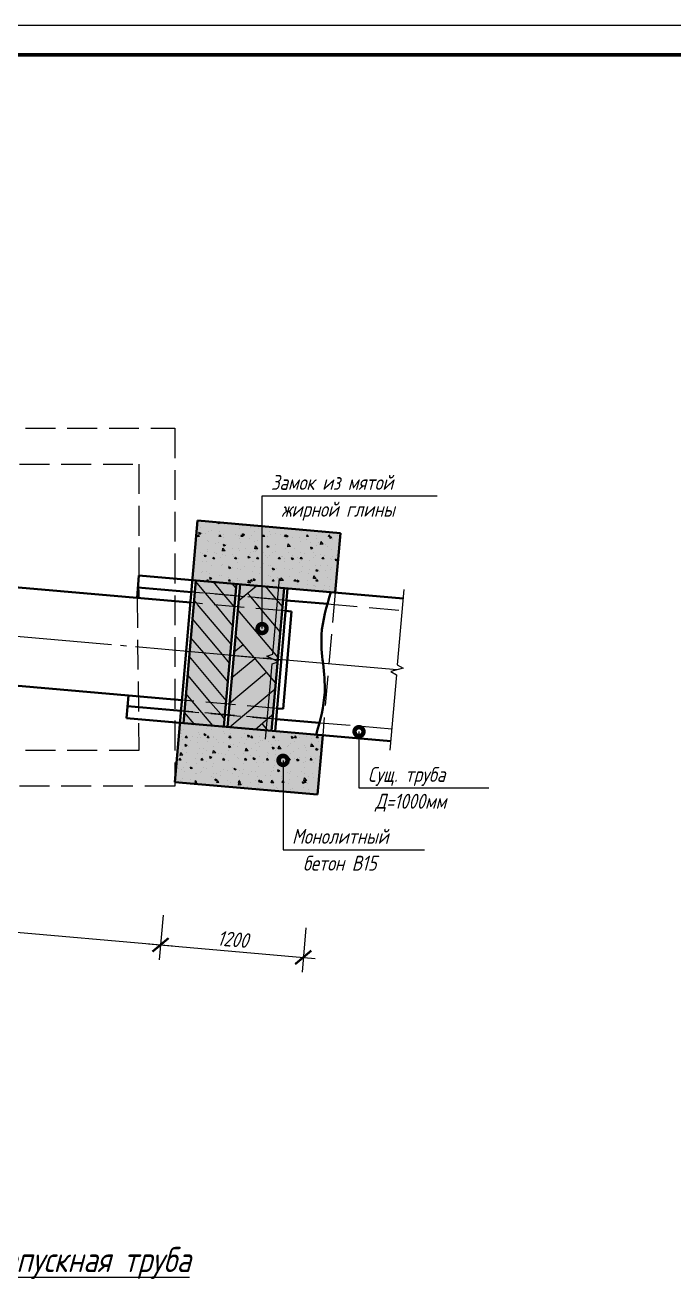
# Model space of a CAD drawing. Header units: millimetres. Extents: x 212190 to 241890, y -129581 to -108581.
# Drawn here: x 218867 to 224301, y -119089 to -108581 of the extents above; entities that cross this region are included whole.
import ezdxf

# ---------------------------------------------------------------- set-up
doc = ezdxf.new("R2010")
doc.units = ezdxf.units.MM
doc.linetypes.add('GOST2.303 4', pattern=[7, 5, -2, 0])
doc.linetypes.add('GOST2.303 5', pattern=[24, 20, -1.5, 1, -1.5])
doc.layers.get('0').update_dxf_attribs({"lineweight": 40})
for name, color, linetype in [('Заливка', 5, 'Continuous'), ('Линии', 7, 'Continuous'), ('Надписи', 7, 'Continuous'), ('Штриховка', 7, 'Continuous')]:
    doc.layers.add(name, color=color, linetype=linetype)
doc.styles.add('GOST 2.304', font='CS_Gost2304.shx', dxfattribs={"oblique": 15})

# ---------------------------------------------------------------- blocks, each defined once
blk = doc.blocks.new('_ArchTick')
at = {"color": 0, "linetype": 'ByBlock', "const_width": 0.15}
blk.add_lwpolyline([(-0.5, -0.5), (0.5, 0.5)], dxfattribs=at)

msp = doc.modelspace()

# ---------------------------------------------------------------- hatches: boundary and pattern name
at = {"layer": 'Заливка', "ltscale": 50}
h = msp.add_hatch(color=254, dxfattribs=at)
h.paths.add_polyline_path([(220312, -112734), (221507, -112839), (221464, -113337), (220268, -113232)])
h.paths.add_polyline_path([(220164, -114428), (221359, -114532), (221316, -115030), (220120, -114926)])
h = msp.add_hatch(color=26, dxfattribs=at)
h.paths.add_polyline_path([(220298, -113235), (220637, -113264), (220628, -113364), (220290, -113334)])
h.paths.add_polyline_path([(220290, -113334), (220628, -113364), (220620, -113454), (220282, -113424)])
h.paths.add_polyline_path([(220282, -113424), (220620, -113454), (220620, -113463), (220281, -113433)])
h.paths.add_polyline_path([(220281, -113433), (220620, -113463), (220585, -113862), (220246, -113833)])
h.paths.add_polyline_path([(220246, -113833), (220585, -113862), (220550, -114262), (220211, -114232)])
h.paths.add_polyline_path([(220211, -114232), (220550, -114262), (220549, -114271), (220210, -114241)])
h.paths.add_polyline_path([(220210, -114241), (220549, -114271), (220541, -114360), (220202, -114331)])
h.paths.add_polyline_path([(220202, -114331), (220541, -114360), (220532, -114460), (220194, -114430)])
at = {"layer": 'Линии', "ltscale": 50}
h = msp.add_hatch(color=41, dxfattribs=at)
h.paths.add_polyline_path([(221036, -113299), (220667, -113267), (220658, -113367), (221027, -113399)])
h.paths.add_polyline_path([(221027, -113399), (220658, -113367), (220650, -113456), (221019, -113489)])
h.paths.add_polyline_path([(221019, -113489), (220650, -113456), (220650, -113465), (221018, -113498)])
h.paths.add_polyline_path([(221018, -113498), (220650, -113465), (220615, -113865), (220983, -113897)])
h.paths.add_polyline_path([(220983, -113897), (220615, -113865), (220580, -114264), (220948, -114296)])
h.paths.add_polyline_path([(220948, -114296), (220580, -114264), (220579, -114273), (220947, -114305)])
h.paths.add_polyline_path([(220947, -114305), (220579, -114273), (220571, -114363), (220940, -114395)])
h.paths.add_polyline_path([(220940, -114395), (220571, -114363), (220562, -114462), (220931, -114495)])

# ---------------------------------------------------------------- linework, layer by layer
at = {"ltscale": 50}
for p, q in [((220312, -112734), (220120, -114926)), ((221507, -112839), (220312, -112734)), ((217060, -113142), (220252, -113421)), ((219804, -113382), (219820, -113193)), ((219808, -113259), (219808, -113259)), ((219820, -113193), (219820, -113193)), ((219820, -113193), (219820, -113193)), ((219820, -113193), (222033, -113387)), ((219820, -113260), (219820, -113260)), ((219870, -113197), (219870, -113197)), ((219812, -113293), (220260, -113332)), ((221057, -113402), (221399, -113431)), ((221099, -113496), (221049, -113491)), ((216989, -113959), (220180, -114238)), ((219716, -114388), (219732, -114199)), ((220173, -114328), (219724, -114289)), ((221027, -114312), (220977, -114308)), ((219716, -114388), (219716, -114388)), ((219716, -114388), (219716, -114388)), ((219716, -114388), (221929, -114582)), ((219765, -114393), (219765, -114393)), ((221331, -114429), (220970, -114398))]:
    msp.add_line(p, q, dxfattribs=at)
for p, q in [((221507, -112839), (220312, -112734)), ((221507, -112839), (221464, -113337)), ((221359, -114532), (221316, -115030)), ((221316, -115030), (220120, -114926))]:
    msp.add_line(p, q)
at = {"ltscale": 40}
for p, q in [((220298, -113235), (220194, -114430)), ((220637, -113264), (220532, -114460)), ((220667, -113267), (220562, -114462)), ((221036, -113299), (220931, -114495)), ((221065, -113302), (220961, -114497)), ((221099, -113496), (221027, -114312))]:
    msp.add_line(p, q, dxfattribs=at)
at = {"lineweight": 25, "ltscale": 50}
for p, q in [((216710, -116001), (220101, -116298)), ((220023, -116040), (219990, -116414)), ((220023, -116040), (219990, -116414)), ((221218, -116145), (221186, -116518)), ((219901, -116281), (221296, -116403))]:
    msp.add_line(p, q, dxfattribs=at)
at = {"ltscale": 50}
msp.add_spline([(221428, -113334), (221349, -113691), (221376, -114172), (221304, -114528)], degree=3, dxfattribs=at)
at = {"layer": 'Линии', "linetype": 'GOST2.303 4', "ltscale": 50}
for p, q in [((217120, -111960), (220120, -111960)), ((220120, -111960), (220120, -114960)), ((217420, -112260), (219820, -112260)), ((219820, -112260), (219820, -113384)), ((220220, -113228), (219820, -113193)), ((220219, -113228), (220120, -113219)), ((220220, -113228), (220991, -113295)), ((220982, -113395), (219812, -113292)), ((221057, -113402), (220260, -113332)), ((221464, -113337), (221359, -114532)), ((219804, -113382), (219820, -114660)), ((221049, -113491), (220252, -113421)), ((221399, -113431), (222024, -113486)), ((219724, -114288), (220895, -114391)), ((220977, -114308), (220180, -114238)), ((219716, -114388), (220116, -114423)), ((219716, -114388), (219820, -114397)), ((220116, -114423), (220887, -114491)), ((220970, -114398), (220173, -114328)), ((221937, -114482), (221331, -114429)), ((219820, -114660), (217420, -114660)), ((220120, -114960), (217120, -114960))]:
    msp.add_line(p, q, dxfattribs=at)
at = {"layer": 'Линии', "ltscale": 50}
for p, q in [((220942, -113852), (220998, -113220)), ((222040, -113312), (221984, -113943)), ((220615, -113865), (221013, -113900)), ((220891, -113870), (220942, -113852)), ((220987, -113916), (220891, -113870)), ((220880, -114565), (220935, -113934)), ((220935, -113934), (220987, -113916)), ((222032, -113970), (221929, -113999)), ((221929, -113999), (221977, -114025)), ((221984, -113943), (222032, -113970)), ((221977, -114025), (221922, -114657))]:
    msp.add_line(p, q, dxfattribs=at)
at = {"layer": 'Линии', "linetype": 'Continuous', "ltscale": 50}
for p, q in [((220655, -113405), (220696, -113370)), ((220696, -113370), (220805, -113279)), ((220759, -113375), (220730, -113342)), ((220840, -113473), (220759, -113375)), ((220973, -113394), (220882, -113286)), ((220985, -113882), (220648, -113481)), ((220849, -113483), (220840, -113473)), ((221003, -113667), (220849, -113483)), ((221022, -113452), (220973, -113394)), ((220617, -113834), (220693, -113771)), ((220784, -113880), (220629, -113696)), ((220599, -114049), (220791, -113888)), ((220966, -114096), (220784, -113880)), ((220580, -114264), (220889, -114004)), ((220794, -114283), (220962, -114142)), ((220687, -114373), (220784, -114291)), ((220784, -114291), (220794, -114283)), ((220578, -114464), (220687, -114373)), ((220793, -114483), (220901, -114392)), ((220901, -114392), (220943, -114357)), ((220900, -114492), (220851, -114434))]:
    msp.add_line(p, q, dxfattribs=at)
at = {"layer": 'Линии', "linetype": 'GOST2.303 5', "ltscale": 50}
msp.add_line((221982, -113984), (215259, -113396), dxfattribs=at)
at = {"layer": 'Надписи'}
msp.add_line((212190, -108581), (241890, -108581), dxfattribs=at)
at = {"layer": 'Надписи', "lineweight": 60}
msp.add_line((241640, -108831), (213190, -108831), dxfattribs=at)
at = {"layer": 'Надписи', "ltscale": 50}
for p, q in [((220851, -113638), (220851, -112526)), ((220851, -112526), (222318, -112526)), ((221663, -114502), (221663, -114973)), ((221027, -114743), (221027, -115492)), ((221663, -114973), (222750, -114973)), ((221027, -115492), (222213, -115492))]:
    msp.add_line(p, q, dxfattribs=at)
at = {"layer": 'Надписи', "ltscale": 50, "const_width": 75}
for points in [[(220870, -113638, 1), (220833, -113638, 1)], [(221682, -114502, 1), (221645, -114502, 1)], [(221046, -114743, 1), (221008, -114743, 1)]]:
    msp.add_lwpolyline(points, format="xyb", close=True, dxfattribs=at)
at = {"layer": 'Штриховка', "linetype": 'Continuous', "ltscale": 50}
for p, q in [((220395, -112742), (220395, -112742)), ((220310, -112867), (220315, -112852)), ((220326, -112868), (220315, -112852)), ((220340, -112841), (220323, -112833)), ((220327, -112849), (220323, -112833)), ((220340, -112841), (220327, -112849)), ((220337, -112792), (220337, -112792)), ((220355, -112840), (220355, -112840)), ((220380, -112838), (220380, -112838)), ((220403, -112823), (220403, -112823)), ((220432, -112813), (220432, -112813)), ((220487, -112760), (220484, -112749)), ((220500, -112753), (220487, -112760)), ((220490, -112846), (220490, -112846)), ((220493, -112867), (220497, -112852)), ((220494, -112827), (220494, -112827)), ((220500, -112752), (220495, -112750)), ((220509, -112868), (220498, -112852)), ((220532, -112852), (220532, -112852)), ((220536, -112767), (220536, -112767)), ((220626, -112852), (220626, -112852)), ((220666, -112798), (220666, -112798)), ((220676, -112867), (220680, -112852)), ((220692, -112868), (220681, -112852)), ((220692, -112860), (220688, -112844)), ((220689, -112777), (220689, -112777)), ((220706, -112853), (220689, -112844)), ((220705, -112853), (220692, -112860)), ((220752, -112791), (220752, -112791)), ((220792, -112825), (220792, -112825)), ((220819, -112801), (220819, -112801)), ((220859, -112867), (220863, -112852)), ((220875, -112868), (220864, -112852)), ((220910, -112826), (220910, -112826)), ((220964, -112839), (220964, -112839)), ((221004, -112847), (221004, -112847)), ((221042, -112867), (221046, -112852)), ((221058, -112868), (221047, -112852)), ((221054, -112800), (221054, -112800)), ((221181, -112828), (221181, -112828)), ((221225, -112867), (221229, -112852)), ((221241, -112868), (221230, -112852)), ((221325, -112825), (221325, -112825)), ((221359, -112836), (221359, -112836)), ((221408, -112867), (221412, -112852)), ((221423, -112868), (221413, -112852)), ((220326, -112868), (220311, -112868)), ((220315, -112889), (220315, -112889)), ((220395, -112897), (220395, -112897)), ((220399, -112907), (220399, -112907)), ((220460, -112927), (220460, -112927)), ((220490, -112918), (220490, -112918)), ((220509, -112868), (220494, -112868)), ((220526, -112876), (220526, -112876)), ((220527, -112936), (220527, -112936)), ((220532, -112949), (220528, -112933)), ((220546, -112941), (220529, -112933)), ((220546, -112941), (220532, -112949)), ((220552, -112932), (220552, -112932)), ((220652, -112862), (220652, -112862)), ((220661, -112882), (220661, -112882)), ((220671, -112915), (220671, -112915)), ((220692, -112868), (220676, -112868)), ((220747, -112883), (220747, -112883)), ((220761, -112858), (220761, -112858)), ((220788, -112910), (220788, -112910)), ((220792, -112970), (220797, -112946)), ((220815, -112969), (220797, -112946)), ((220810, -112897), (220810, -112897)), ((220816, -112953), (220816, -112953)), ((220875, -112868), (220859, -112868)), ((220911, -112953), (220894, -112945)), ((220898, -112960), (220894, -112945)), ((220897, -112864), (220897, -112864)), ((220911, -112953), (220898, -112960)), ((220916, -112939), (220916, -112939)), ((220920, -112854), (220920, -112854)), ((220968, -112932), (220968, -112932)), ((221032, -112870), (221032, -112870)), ((221057, -112868), (221042, -112868)), ((221050, -112885), (221050, -112885)), ((221071, -112864), (221054, -112856)), ((221057, -112872), (221054, -112856)), ((221071, -112864), (221058, -112872)), ((221062, -112953), (221062, -112953)), ((221066, -112952), (221071, -112928)), ((221089, -112950), (221066, -112952)), ((221067, -112861), (221067, -112861)), ((221089, -112950), (221071, -112928)), ((221110, -112878), (221110, -112878)), ((221168, -112876), (221168, -112876)), ((221176, -112912), (221176, -112912)), ((221240, -112868), (221225, -112868)), ((221225, -112896), (221225, -112896)), ((221255, -112916), (221255, -112916)), ((221277, -112964), (221259, -112956)), ((221263, -112972), (221259, -112956)), ((221304, -112882), (221304, -112882)), ((221305, -112941), (221305, -112941)), ((221309, -112857), (221309, -112857)), ((221320, -112917), (221320, -112917)), ((221340, -112934), (221345, -112910)), ((221363, -112932), (221340, -112934)), ((221363, -112932), (221345, -112910)), ((221382, -112931), (221382, -112931)), ((221400, -112954), (221400, -112954)), ((221423, -112868), (221408, -112868)), ((221437, -112876), (221419, -112867)), ((221423, -112883), (221419, -112868)), ((221436, -112876), (221423, -112883)), ((221439, -112887), (221439, -112887)), ((221439, -112889), (221439, -112889)), ((221483, -112860), (221483, -112860)), ((220290, -113060), (220290, -113060)), ((220295, -112968), (220295, -112968)), ((220336, -113003), (220336, -113003)), ((220356, -113007), (220356, -113007)), ((220372, -113038), (220368, -113022)), ((220386, -113030), (220369, -113022)), ((220386, -113030), (220372, -113038)), ((220392, -112973), (220392, -112973)), ((220395, -112992), (220395, -112992)), ((220441, -113055), (220446, -113039)), ((220457, -113055), (220442, -113055)), ((220457, -113055), (220446, -113039)), ((220453, -113003), (220453, -113003)), ((220472, -113009), (220472, -113009)), ((220501, -113045), (220501, -113045)), ((220519, -112989), (220524, -112965)), ((220541, -112987), (220519, -112988)), ((220523, -113021), (220523, -113021)), ((220542, -112987), (220524, -112965)), ((220528, -112979), (220528, -112979)), ((220547, -113024), (220547, -113024)), ((220605, -112965), (220605, -112965)), ((220607, -113015), (220607, -113015)), ((220610, -113038), (220610, -113038)), ((220624, -113055), (220629, -113039)), ((220640, -113055), (220625, -113055)), ((220640, -113055), (220629, -113039)), ((220653, -113051), (220653, -113051)), ((220657, -112967), (220657, -112967)), ((220664, -112986), (220664, -112986)), ((220710, -112967), (220710, -112967)), ((220751, -113042), (220734, -113033)), ((220738, -113049), (220734, -113033)), ((220751, -113042), (220738, -113049)), ((220743, -113021), (220743, -113021)), ((220751, -113003), (220751, -113003)), ((220783, -112994), (220783, -112994)), ((220815, -112969), (220792, -112970)), ((220799, -112992), (220799, -112992)), ((220805, -112988), (220805, -112988)), ((220807, -113055), (220812, -113039)), ((220823, -113055), (220808, -113055)), ((220823, -113055), (220812, -113039)), ((220867, -113002), (220867, -113002)), ((220878, -113027), (220878, -113027)), ((220896, -113041), (220896, -113041)), ((220912, -113023), (220912, -113023)), ((220935, -112998), (220935, -112998)), ((220962, -112991), (220962, -112991)), ((220990, -113055), (220994, -113039)), ((221006, -113055), (220990, -113055)), ((221006, -113055), (220995, -113039)), ((221014, -113033), (221014, -113033)), ((221025, -113037), (221025, -113037)), ((221042, -113054), (221042, -113054)), ((221046, -112969), (221046, -112969)), ((221070, -113004), (221070, -113004)), ((221117, -113053), (221099, -113045)), ((221103, -113061), (221099, -113045)), ((221116, -113053), (221103, -113061)), ((221107, -113029), (221107, -113029)), ((221120, -113058), (221120, -113058)), ((221125, -112966), (221125, -112966)), ((221150, -113039), (221150, -113039)), ((221172, -112997), (221172, -112997)), ((221173, -113055), (221177, -113039)), ((221189, -113055), (221173, -113055)), ((221189, -113055), (221178, -113039)), ((221206, -113010), (221206, -113010)), ((221276, -112965), (221263, -112972)), ((221283, -113001), (221283, -113001)), ((221285, -113045), (221285, -113045)), ((221301, -113026), (221301, -113026)), ((221342, -113016), (221342, -113016)), ((221356, -113055), (221360, -113039)), ((221371, -113055), (221356, -113055)), ((221372, -113055), (221361, -113039)), ((221378, -113022), (221378, -113022)), ((221421, -113052), (221421, -113052)), ((221430, -113056), (221430, -113056)), ((221435, -112972), (221435, -112972)), ((221440, -113036), (221440, -113036)), ((221482, -113065), (221465, -113056)), ((221468, -113072), (221465, -113056)), ((221477, -113022), (221477, -113022)), ((220296, -113100), (220296, -113100)), ((220348, -113165), (220348, -113165)), ((220352, -113074), (220352, -113074)), ((220353, -113159), (220353, -113159)), ((220386, -113161), (220386, -113161)), ((220390, -113076), (220390, -113076)), ((220432, -113106), (220432, -113106)), ((220510, -113109), (220510, -113109)), ((220519, -113105), (220519, -113105)), ((220567, -113112), (220567, -113112)), ((220591, -113130), (220574, -113122)), ((220578, -113138), (220574, -113122)), ((220591, -113130), (220578, -113138)), ((220605, -113130), (220605, -113130)), ((220646, -113083), (220646, -113083)), ((220648, -113136), (220648, -113136)), ((220668, -113143), (220668, -113143)), ((220703, -113119), (220703, -113119)), ((220768, -113073), (220768, -113073)), ((220775, -113163), (220775, -113163)), ((220779, -113079), (220779, -113079)), ((220792, -113122), (220792, -113122)), ((220838, -113125), (220838, -113125)), ((220863, -113094), (220863, -113094)), ((220907, -113108), (220907, -113108)), ((220925, -113108), (220925, -113108)), ((220937, -113160), (220937, -113160)), ((220943, -113149), (220939, -113134)), ((220957, -113142), (220940, -113133)), ((220956, -113142), (220943, -113149)), ((220974, -113131), (220974, -113131)), ((221037, -113138), (221037, -113138)), ((221041, -113080), (221041, -113080)), ((221083, -113143), (221083, -113143)), ((221109, -113137), (221109, -113137)), ((221164, -113166), (221164, -113166)), ((221168, -113081), (221168, -113081)), ((221178, -113164), (221178, -113164)), ((221183, -113072), (221183, -113072)), ((221187, -113118), (221187, -113118)), ((221245, -113143), (221245, -113143)), ((221252, -113068), (221252, -113068)), ((221296, -113110), (221296, -113110)), ((221322, -113153), (221305, -113145)), ((221308, -113161), (221305, -113145)), ((221322, -113153), (221309, -113161)), ((221332, -113156), (221332, -113156)), ((221341, -113107), (221341, -113107)), ((221381, -113149), (221381, -113149)), ((221398, -113106), (221398, -113106)), ((221426, -113141), (221426, -113141)), ((221435, -113128), (221435, -113128)), ((221482, -113065), (221468, -113072)), ((220287, -113209), (220287, -113209)), ((220379, -113342), (220297, -113245)), ((220334, -113234), (220334, -113234)), ((220390, -113242), (220394, -113226)), ((220405, -113242), (220390, -113242)), ((220406, -113242), (220395, -113227)), ((220410, -113179), (220410, -113179)), ((220431, -113219), (220414, -113211)), ((220418, -113226), (220414, -113211)), ((220431, -113219), (220418, -113226)), ((220535, -113356), (220444, -113248)), ((220470, -113240), (220470, -113240)), ((220498, -113197), (220498, -113197)), ((220514, -113190), (220514, -113190)), ((220568, -113214), (220568, -113214)), ((220573, -113242), (220577, -113226)), ((220588, -113242), (220573, -113242)), ((220588, -113242), (220578, -113227)), ((220634, -113300), (220601, -113261)), ((220605, -113246), (220605, -113246)), ((220644, -113220), (220644, -113220)), ((220644, -113235), (220644, -113235)), ((220663, -113235), (220663, -113235)), ((220726, -113249), (220726, -113249)), ((220734, -113256), (220739, -113232)), ((220756, -113254), (220734, -113256)), ((220756, -113254), (220739, -113232)), ((220741, -113252), (220741, -113252)), ((220755, -113242), (220760, -113226)), ((220771, -113242), (220756, -113242)), ((220771, -113242), (220760, -113227)), ((220771, -113248), (220771, -113248)), ((220783, -113238), (220779, -113222)), ((220797, -113230), (220780, -113222)), ((220796, -113231), (220783, -113238)), ((220789, -113273), (220789, -113273)), ((220826, -113179), (220826, -113179)), ((220876, -113258), (220876, -113258)), ((220903, -113192), (220903, -113192)), ((220920, -113200), (220920, -113200)), ((220938, -113242), (220943, -113226)), ((220954, -113242), (220939, -113242)), ((220954, -113242), (220943, -113227)), ((220983, -113213), (220983, -113213)), ((221007, -113237), (221012, -113214)), ((221030, -113236), (221007, -113237)), ((221030, -113236), (221012, -113214)), ((221012, -113264), (221012, -113264)), ((221033, -113223), (221033, -113223)), ((221082, -113198), (221082, -113198)), ((221121, -113242), (221126, -113226)), ((221137, -113242), (221122, -113242)), ((221137, -113242), (221126, -113227)), ((221141, -113248), (221141, -113248)), ((221162, -113242), (221145, -113234)), ((221149, -113250), (221145, -113234)), ((221147, -113271), (221147, -113271)), ((221162, -113242), (221149, -113250)), ((221159, -113250), (221159, -113250)), ((221228, -113236), (221228, -113236)), ((221236, -113269), (221236, -113269)), ((221241, -113178), (221241, -113178)), ((221281, -113219), (221286, -113195)), ((221304, -113218), (221281, -113219)), ((221304, -113218), (221286, -113195)), ((221292, -113195), (221292, -113195)), ((221304, -113242), (221308, -113226)), ((221320, -113242), (221304, -113242)), ((221320, -113242), (221309, -113227)), ((221399, -113213), (221399, -113213)), ((221422, -113225), (221422, -113225)), ((220461, -113440), (220379, -113342)), ((220617, -113453), (220535, -113356)), ((220884, -113284), (220884, -113284)), ((220899, -113277), (220899, -113277)), ((221091, -113300), (221091, -113300)), ((221227, -113306), (221227, -113306)), ((221283, -113277), (221283, -113277)), ((221288, -113279), (221288, -113279)), ((221298, -113283), (221298, -113283)), ((221362, -113312), (221362, -113312)), ((221373, -113275), (221373, -113275)), ((221417, -113310), (221417, -113310)), ((221419, -113283), (221419, -113283)), ((221456, -113318), (221456, -113318)), ((220304, -113426), (220284, -113402)), ((220312, -113436), (220304, -113426)), ((220593, -113770), (220312, -113436)), ((220469, -113449), (220461, -113440)), ((220606, -113614), (220469, -113449)), ((220620, -113457), (220617, -113453)), ((220520, -113856), (220270, -113558)), ((220364, -113843), (220256, -113715)), ((220552, -114240), (220243, -113871)), ((220565, -114083), (220364, -113843)), ((220579, -113927), (220520, -113856)), ((220415, -114250), (220229, -114028)), ((220258, -114236), (220215, -114185)), ((220267, -114246), (220258, -114236)), ((220348, -114343), (220267, -114246)), ((220423, -114260), (220415, -114250)), ((220505, -114357), (220423, -114260)), ((220165, -114437), (220164, -114430)), ((220179, -114429), (220165, -114437)), ((220179, -114429), (220178, -114429)), ((220283, -114438), (220202, -114341)), ((220439, -114452), (220348, -114343)), ((220538, -114396), (220505, -114357)), ((220175, -114519), (220175, -114519)), ((220178, -114491), (220178, -114491)), ((220191, -114485), (220191, -114485)), ((220211, -114434), (220211, -114434)), ((220244, -114441), (220244, -114441)), ((220274, -114448), (220274, -114448)), ((220317, -114513), (220317, -114513)), ((220324, -114529), (220324, -114529)), ((220384, -114529), (220367, -114521)), ((220371, -114537), (220367, -114521)), ((220384, -114530), (220371, -114537)), ((220389, -114479), (220389, -114479)), ((220432, -114483), (220432, -114483)), ((220450, -114457), (220450, -114457)), ((220527, -114504), (220527, -114504)), ((220534, -114517), (220534, -114517)), ((220580, -114488), (220580, -114488)), ((220589, -114518), (220589, -114518)), ((220706, -114515), (220706, -114515)), ((220736, -114549), (220732, -114533)), ((220750, -114541), (220733, -114533)), ((221005, -114517), (221005, -114517)), ((221095, -114518), (221095, -114518)), ((221119, -114518), (221119, -114518)), ((220177, -114543), (220177, -114543)), ((220187, -114570), (220187, -114570)), ((220225, -114618), (220207, -114610)), ((220211, -114626), (220207, -114610)), ((220210, -114553), (220215, -114537)), ((220226, -114553), (220211, -114553)), ((220224, -114618), (220211, -114626)), ((220226, -114553), (220215, -114537)), ((220219, -114609), (220219, -114609)), ((220232, -114625), (220232, -114625)), ((220256, -114578), (220256, -114578)), ((220269, -114540), (220269, -114540)), ((220312, -114549), (220312, -114549)), ((220313, -114597), (220313, -114597)), ((220332, -114554), (220332, -114554)), ((220392, -114584), (220392, -114584)), ((220393, -114553), (220397, -114537)), ((220409, -114553), (220393, -114553)), ((220409, -114553), (220398, -114537)), ((220441, -114626), (220441, -114626)), ((220446, -114542), (220446, -114542)), ((220448, -114555), (220448, -114555)), ((220469, -114567), (220469, -114567)), ((220490, -114589), (220490, -114589)), ((220527, -114590), (220527, -114590)), ((220590, -114630), (220573, -114621)), ((220576, -114637), (220573, -114621)), ((220575, -114572), (220575, -114572)), ((220576, -114553), (220580, -114537)), ((220592, -114553), (220576, -114553)), ((220590, -114630), (220576, -114637)), ((220592, -114553), (220581, -114537)), ((220584, -114561), (220584, -114561)), ((220585, -114610), (220585, -114610)), ((220614, -114606), (220614, -114606)), ((220647, -114624), (220647, -114624)), ((220663, -114596), (220663, -114596)), ((220680, -114555), (220680, -114555)), ((220702, -114600), (220702, -114600)), ((220719, -114567), (220719, -114567)), ((220750, -114541), (220736, -114549)), ((220747, -114553), (220747, -114553)), ((220759, -114553), (220763, -114537)), ((220774, -114553), (220759, -114553)), ((220775, -114553), (220764, -114537)), ((220798, -114602), (220798, -114602)), ((220825, -114594), (220825, -114594)), ((220830, -114629), (220830, -114629)), ((220834, -114544), (220834, -114544)), ((220842, -114574), (220842, -114574)), ((220855, -114573), (220855, -114573)), ((220905, -114588), (220905, -114588)), ((220934, -114609), (220934, -114609)), ((220955, -114641), (220938, -114633)), ((220942, -114649), (220938, -114633)), ((220942, -114553), (220946, -114537)), ((220957, -114553), (220942, -114553)), ((220958, -114553), (220947, -114537)), ((220964, -114575), (220964, -114575)), ((220971, -114632), (220971, -114632)), ((220987, -114646), (220992, -114623)), ((220990, -114579), (220990, -114579)), ((221010, -114645), (220992, -114622)), ((221063, -114623), (221063, -114623)), ((221070, -114615), (221070, -114615)), ((221091, -114602), (221091, -114602)), ((221115, -114553), (221098, -114544)), ((221102, -114560), (221098, -114544)), ((221100, -114538), (221100, -114538)), ((221115, -114553), (221102, -114560)), ((221125, -114553), (221129, -114537)), ((221140, -114553), (221125, -114553)), ((221126, -114585), (221126, -114585)), ((221141, -114553), (221130, -114537)), ((221162, -114552), (221162, -114552)), ((221205, -114621), (221205, -114621)), ((221219, -114631), (221219, -114631)), ((221223, -114547), (221223, -114547)), ((221261, -114628), (221266, -114604)), ((221284, -114626), (221261, -114628)), ((221262, -114591), (221262, -114591)), ((221264, -114556), (221264, -114556)), ((221284, -114626), (221266, -114604)), ((221308, -114553), (221312, -114537)), ((221323, -114553), (221308, -114553)), ((221323, -114553), (221312, -114537)), ((221320, -114587), (221320, -114587)), ((221341, -114627), (221341, -114627)), ((221353, -114577), (221353, -114577)), ((220158, -114740), (220163, -114724)), ((220174, -114740), (220159, -114740)), ((220174, -114740), (220163, -114725)), ((220166, -114701), (220171, -114677)), ((220189, -114699), (220166, -114701)), ((220189, -114699), (220171, -114677)), ((220178, -114739), (220178, -114739)), ((220182, -114654), (220182, -114654)), ((220216, -114676), (220216, -114676)), ((220290, -114730), (220290, -114730)), ((220309, -114682), (220309, -114682)), ((220327, -114646), (220327, -114646)), ((220341, -114740), (220346, -114724)), ((220357, -114740), (220342, -114740)), ((220357, -114740), (220346, -114725)), ((220352, -114682), (220352, -114682)), ((220365, -114647), (220365, -114647)), ((220390, -114659), (220390, -114659)), ((220430, -114718), (220413, -114710)), ((220416, -114726), (220413, -114710)), ((220430, -114718), (220416, -114726)), ((220437, -114711), (220437, -114711)), ((220440, -114683), (220445, -114659)), ((220463, -114681), (220440, -114683)), ((220463, -114681), (220445, -114659)), ((220487, -114688), (220487, -114688)), ((220510, -114686), (220510, -114686)), ((220524, -114740), (220529, -114724)), ((220540, -114740), (220525, -114740)), ((220540, -114740), (220529, -114725)), ((220548, -114695), (220548, -114695)), ((220567, -114741), (220567, -114741)), ((220571, -114657), (220571, -114657)), ((220623, -114694), (220623, -114694)), ((220642, -114716), (220642, -114716)), ((220655, -114724), (220655, -114724)), ((220698, -114684), (220698, -114684)), ((220705, -114729), (220705, -114729)), ((220707, -114740), (220711, -114724)), ((220723, -114740), (220707, -114740)), ((220723, -114740), (220712, -114725)), ((220713, -114665), (220718, -114641)), ((220736, -114663), (220713, -114664)), ((220736, -114663), (220718, -114641)), ((220758, -114700), (220758, -114700)), ((220760, -114644), (220760, -114644)), ((220795, -114730), (220778, -114722)), ((220782, -114737), (220778, -114722)), ((220795, -114730), (220782, -114737)), ((220805, -114659), (220805, -114659)), ((220826, -114713), (220826, -114713)), ((220890, -114740), (220894, -114724)), ((220906, -114740), (220890, -114740)), ((220894, -114706), (220894, -114706)), ((220906, -114740), (220895, -114725)), ((220900, -114680), (220900, -114680)), ((220905, -114682), (220905, -114682)), ((220955, -114641), (220942, -114649)), ((220956, -114744), (220956, -114744)), ((220960, -114659), (220960, -114659)), ((220963, -114694), (220963, -114694)), ((221010, -114645), (220987, -114646)), ((221029, -114712), (221029, -114712)), ((221050, -114720), (221050, -114720)), ((221073, -114740), (221077, -114724)), ((221088, -114740), (221073, -114740)), ((221089, -114740), (221078, -114725)), ((221086, -114687), (221086, -114687)), ((221116, -114670), (221116, -114670)), ((221120, -114729), (221120, -114729)), ((221147, -114749), (221143, -114733)), ((221161, -114741), (221144, -114733)), ((221161, -114742), (221147, -114749)), ((221157, -114644), (221157, -114644)), ((221165, -114718), (221165, -114718)), ((221215, -114716), (221215, -114716)), ((221220, -114658), (221220, -114658)), ((221256, -114740), (221260, -114724)), ((221271, -114740), (221256, -114740)), ((221261, -114708), (221261, -114708)), ((221272, -114740), (221261, -114725)), ((221301, -114724), (221301, -114724)), ((221307, -114660), (221303, -114645)), ((221321, -114653), (221304, -114644)), ((221321, -114653), (221307, -114660)), ((220151, -114811), (220151, -114811)), ((220174, -114823), (220174, -114823)), ((220190, -114801), (220190, -114801)), ((220198, -114839), (220198, -114839)), ((220216, -114761), (220216, -114761)), ((220270, -114807), (220253, -114799)), ((220256, -114815), (220253, -114799)), ((220254, -114809), (220254, -114809)), ((220270, -114807), (220256, -114815)), ((220296, -114850), (220296, -114850)), ((220300, -114851), (220300, -114851)), ((220304, -114766), (220304, -114766)), ((220333, -114845), (220333, -114845)), ((220348, -114836), (220348, -114836)), ((220362, -114799), (220362, -114799)), ((220385, -114751), (220385, -114751)), ((220390, -114815), (220390, -114815)), ((220433, -114795), (220433, -114795)), ((220448, -114765), (220448, -114765)), ((220507, -114838), (220507, -114838)), ((220525, -114821), (220525, -114821)), ((220563, -114826), (220563, -114826)), ((220606, -114800), (220606, -114800)), ((220635, -114819), (220618, -114810)), ((220622, -114826), (220618, -114810)), ((220635, -114819), (220622, -114826)), ((220661, -114828), (220661, -114828)), ((220693, -114769), (220693, -114769)), ((220700, -114821), (220700, -114821)), ((220763, -114835), (220763, -114835)), ((220796, -114834), (220796, -114834)), ((220801, -114762), (220801, -114762)), ((220822, -114798), (220822, -114798)), ((220863, -114764), (220863, -114764)), ((220932, -114840), (220932, -114840)), ((220946, -114800), (220946, -114800)), ((220951, -114828), (220951, -114828)), ((220958, -114785), (220958, -114785)), ((220987, -114838), (220983, -114822)), ((221001, -114830), (220984, -114822)), ((221001, -114830), (220987, -114838)), ((221020, -114799), (221020, -114799)), ((221067, -114846), (221067, -114846)), ((221082, -114771), (221082, -114771)), ((221091, -114839), (221091, -114839)), ((221178, -114834), (221178, -114834)), ((221196, -114759), (221196, -114759)), ((221210, -114800), (221210, -114800)), ((221215, -114750), (221215, -114750)), ((221278, -114764), (221278, -114764)), ((220121, -114926), (220120, -114924)), ((220169, -114908), (220169, -114908)), ((220185, -114893), (220185, -114893)), ((220192, -114930), (220192, -114930)), ((220248, -114906), (220248, -114906)), ((220290, -114927), (220294, -114912)), ((220305, -114928), (220290, -114928)), ((220305, -114928), (220295, -114912)), ((220296, -114935), (220296, -114935)), ((220385, -114949), (220386, -114944)), ((220390, -114949), (220386, -114944)), ((220406, -114941), (220406, -114941)), ((220429, -114880), (220429, -114880)), ((220429, -114948), (220429, -114948)), ((220442, -114888), (220442, -114888)), ((220443, -114857), (220443, -114857)), ((220475, -114907), (220458, -114899)), ((220462, -114915), (220458, -114899)), ((220475, -114907), (220462, -114915)), ((220469, -114851), (220469, -114851)), ((220472, -114927), (220477, -114912)), ((220488, -114928), (220473, -114928)), ((220488, -114928), (220477, -114912)), ((220505, -114871), (220505, -114871)), ((220558, -114910), (220558, -114910)), ((220564, -114954), (220564, -114954)), ((220587, -114926), (220587, -114926)), ((220604, -114857), (220604, -114857)), ((220653, -114876), (220653, -114876)), ((220655, -114927), (220660, -114912)), ((220655, -114950), (220660, -114926)), ((220677, -114948), (220655, -114950)), ((220671, -114928), (220656, -114928)), ((220671, -114928), (220660, -114912)), ((220678, -114948), (220660, -114926)), ((220663, -114906), (220663, -114906)), ((220685, -114938), (220685, -114938)), ((220689, -114853), (220689, -114853)), ((220740, -114863), (220740, -114863)), ((220758, -114927), (220758, -114927)), ((220798, -114914), (220798, -114914)), ((220817, -114882), (220817, -114882)), ((220821, -114941), (220821, -114941)), ((220841, -114919), (220824, -114910)), ((220827, -114926), (220824, -114911)), ((220841, -114919), (220827, -114926)), ((220838, -114927), (220843, -114912)), ((220854, -114928), (220839, -114928)), ((220854, -114928), (220843, -114912)), ((220876, -114869), (220876, -114869)), ((220921, -114870), (220921, -114870)), ((220928, -114932), (220933, -114908)), ((220951, -114930), (220928, -114932)), ((220951, -114930), (220933, -114908)), ((220943, -114952), (220943, -114952)), ((220947, -114913), (220947, -114913)), ((221011, -114875), (221011, -114875)), ((221016, -114891), (221016, -114891)), ((221021, -114927), (221025, -114912)), ((221037, -114928), (221021, -114928)), ((221037, -114928), (221026, -114912)), ((221073, -114940), (221073, -114940)), ((221078, -114856), (221078, -114856)), ((221078, -114905), (221078, -114905)), ((221147, -114881), (221147, -114881)), ((221206, -114930), (221189, -114922)), ((221193, -114938), (221189, -114922)), ((221206, -114930), (221193, -114938)), ((221202, -114913), (221207, -114890)), ((221225, -114912), (221202, -114913)), ((221203, -114852), (221203, -114852)), ((221204, -114927), (221208, -114912)), ((221220, -114928), (221204, -114928)), ((221206, -114885), (221206, -114885)), ((221225, -114912), (221207, -114890)), ((221220, -114928), (221209, -114912)), ((221236, -114940), (221236, -114940)), ((221237, -114877), (221237, -114877)), ((221273, -114855), (221273, -114855)), ((221282, -114887), (221282, -114887)), ((220700, -114961), (220700, -114961)), ((220732, -114964), (220732, -114964)), ((220813, -114967), (220813, -114967)), ((220835, -114967), (220835, -114967)), ((220943, -114997), (220943, -114997)), ((220971, -114973), (220971, -114973)), ((220979, -114976), (220979, -114976)), ((221073, -114997), (221073, -114997)), ((221089, -114991), (221089, -114991)), ((221107, -114979), (221107, -114979)), ((221136, -115011), (221136, -115011)), ((221202, -114969), (221202, -114969)), ((221242, -114985), (221242, -114985))]:
    msp.add_line(p, q, dxfattribs=at)

# ---------------------------------------------------------------- block references
at = {"lineweight": 25, "ltscale": 50, "xscale": 125, "yscale": 125, "zscale": 125}
for p, rotation in [((220001, -116289), 175.0000000000138), ((220001, -116289), 355.0000000000003), ((221196, -116394), 355.0000000000138)]:
    msp.add_blockref('_ArchTick', p, dxfattribs=dict(at, rotation=rotation))

# ---------------------------------------------------------------- texts
at = {"layer": 'Надписи', "ltscale": 50, "style": 'GOST 2.304', "oblique": 15}
for s, p in [('Замок из мятой', (220926, -112476)), ('жирной глины', (221014, -112701)), ('Сущ. труба', (221738, -114923)), ('Д=1000мм', (221799, -115148)), ('Монолитный', (221102, -115442)), ('бетон В15', (221194, -115667))]:
    msp.add_text(s, height=125, dxfattribs=at).set_placement(p)
at = {"layer": 'Надписи', "style": 'GOST 2.304', "oblique": 15}
msp.add_text('%%UВременная стальная водопропускная труба', height=210, dxfattribs=at).set_placement((215698, -119031))

# ---------------------------------------------------------------- next in the draw order: texts
at = {"lineweight": 25, "ltscale": 50, "insert": (220607, -116243), "char_height": 125, "attachment_point": 5, "rotation": 355, "style": 'GOST 2.304', "bg_fill": 3, "box_fill_scale": 1.1, "bg_fill_color": 256, "bg_fill_true_color": 13158600, "bg_fill_transparency": 0}
msp.add_mtext('\\A1;1200', dxfattribs=at)

doc.saveas('drawing.dxf')
